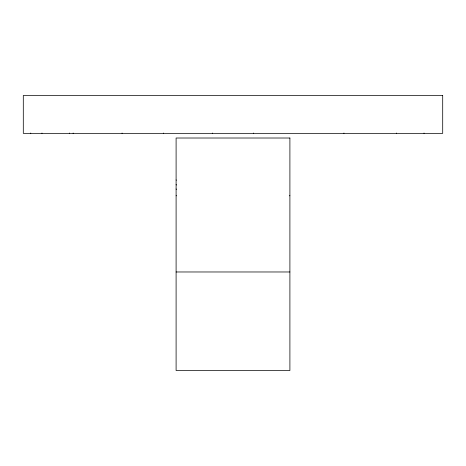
<?xml version="1.0" encoding="UTF-8"?>
<svg xmlns="http://www.w3.org/2000/svg" width="466" height="466" viewBox="0 0 466 466"><rect width="100%" height="100%" fill="white"/><g stroke="black" fill="none" stroke-linecap="round" stroke-linejoin="round"><path stroke-width="0.7" d="M176.101 195.767L176.509 195.767M289.491 195.767L289.899 195.767M176.101 271.975L289.899 271.975M176.101 188.957L176.358 189.4M176.387 185.031L176.101 184.519M424.025 133.026L424.025 133.358M396.519 133.026L396.519 133.358M343.931 133.026L343.931 133.358M253.667 133.026L253.667 133.358M212.333 133.026L212.333 133.358M163.397 133.026L163.397 133.358M122.069 133.026L122.069 133.358M73.133 133.026L73.133 133.358M69.481 133.026L69.481 133.358M41.975 133.026L41.975 133.358M30.762 133.026L30.762 133.358M176.101 179.928A8.796 1.322 59.6 0 1 176.317 180.214M442.7 95.483L23.3 95.483L23.3 133.358L442.7 133.358L442.7 95.483M289.899 138.012L176.101 138.012L176.101 370.517L289.899 370.517L289.899 138.012"/></g></svg>
